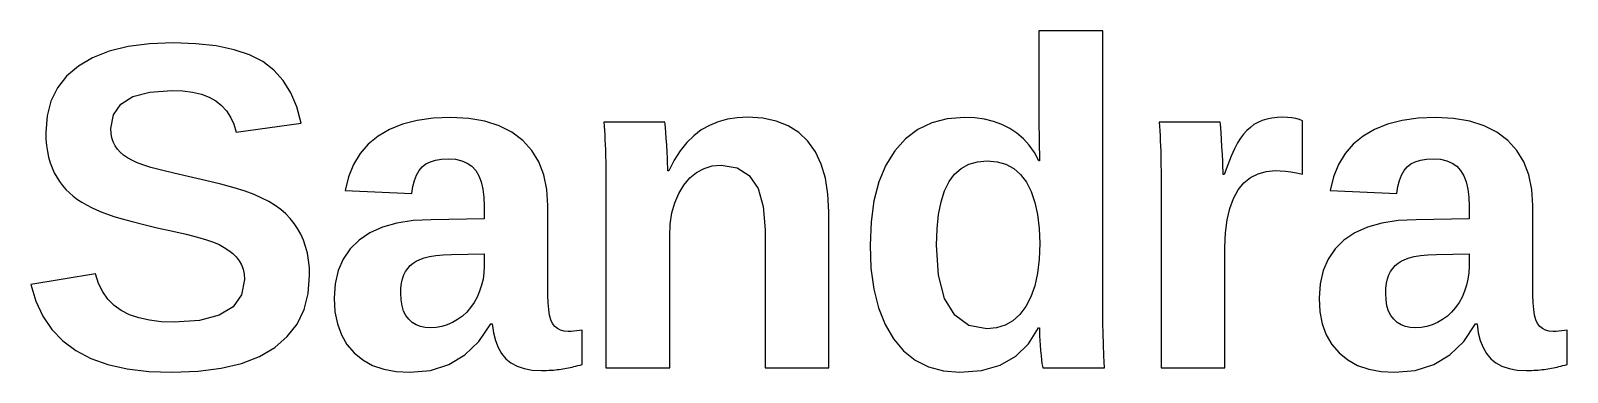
# Model space of a CAD drawing. Header units: metres. Extents: x 18 to 589, y 31 to 387.
# Drawn here: x 247.93 to 284.61, y 233.57 to 241.73 of the extents above; entities that cross this region are included whole.
import ezdxf

# ---------------------------------------------------------------- set-up
doc = ezdxf.new("R2010")
doc.units = ezdxf.units.M

msp = doc.modelspace()

# ---------------------------------------------------------------- linework, layer by layer
for p, q in [((273.518, 241.729), (271.994, 241.729)), ((271.994, 241.729), (271.994, 239.586)), ((273.518, 234.958), (273.518, 241.729)), ((250.763, 241.414), (250.253, 241.348)), ((251.329, 241.436), (250.763, 241.414)), ((251.869, 241.418), (251.329, 241.436)), ((252.353, 241.365), (251.869, 241.418)), ((252.78, 241.276), (252.353, 241.365)), ((249.404, 241.083), (249.064, 240.885)), ((249.8, 241.238), (249.404, 241.083)), ((250.253, 241.348), (249.8, 241.238)), ((253.15, 241.151), (252.78, 241.276)), ((253.464, 240.991), (253.15, 241.151)), ((248.784, 240.645), (248.566, 240.367)), ((249.064, 240.885), (248.784, 240.645)), ((253.729, 240.79), (253.464, 240.991)), ((253.953, 240.542), (253.729, 240.79)), ((248.566, 240.367), (248.41, 240.05)), ((250.366, 240.156), (250.773, 240.265)), ((250.773, 240.265), (251.296, 240.302)), ((251.296, 240.302), (251.557, 240.292)), ((251.557, 240.292), (251.792, 240.262)), ((251.792, 240.262), (252.002, 240.212)), ((254.137, 240.248), (253.953, 240.542)), ((248.41, 240.05), (248.317, 239.693)), ((249.901, 239.719), (250.075, 239.974)), ((250.075, 239.974), (250.366, 240.156)), ((252.002, 240.212), (252.187, 240.142)), ((252.187, 240.142), (252.346, 240.052)), ((252.346, 240.052), (252.483, 239.943)), ((252.483, 239.943), (252.6, 239.814)), ((254.28, 239.908), (254.137, 240.248)), ((254.383, 239.521), (254.28, 239.908)), ((248.317, 239.693), (248.286, 239.298)), ((249.842, 239.391), (249.901, 239.719)), ((252.6, 239.814), (252.697, 239.665)), ((252.697, 239.665), (252.774, 239.497)), ((257.152, 239.586), (256.804, 239.497)), ((257.537, 239.639), (257.152, 239.586)), ((257.959, 239.656), (257.537, 239.639)), ((258.383, 239.634), (257.959, 239.656)), ((258.767, 239.569), (258.383, 239.634)), ((259.11, 239.459), (258.767, 239.569)), ((263.066, 239.548), (261.612, 239.548)), ((261.612, 239.548), (261.618, 239.45)), ((263.073, 239.493), (263.066, 239.548)), ((264.335, 239.552), (264.127, 239.467)), ((264.558, 239.613), (264.335, 239.552)), ((264.795, 239.65), (264.558, 239.613)), ((265.046, 239.662), (264.795, 239.65)), ((265.402, 239.639), (265.046, 239.662)), ((265.723, 239.57), (265.402, 239.639)), ((266.009, 239.455), (265.723, 239.57)), ((269.435, 239.529), (269.101, 239.37)), ((269.808, 239.625), (269.435, 239.529)), ((270.22, 239.656), (269.808, 239.625)), ((270.463, 239.646), (270.22, 239.656)), ((270.692, 239.615), (270.463, 239.646)), ((270.907, 239.563), (270.692, 239.615)), ((271.109, 239.49), (270.907, 239.563)), ((271.994, 239.586), (272.005, 238.62)), ((276.322, 239.548), (274.868, 239.548)), ((274.868, 239.548), (274.874, 239.445)), ((276.329, 239.493), (276.322, 239.548)), ((277.222, 239.54), (277.129, 239.486)), ((277.322, 239.584), (277.222, 239.54)), ((277.432, 239.618), (277.322, 239.584)), ((277.552, 239.642), (277.432, 239.618)), ((277.681, 239.657), (277.552, 239.642)), ((277.819, 239.662), (277.681, 239.657)), ((277.932, 239.658), (277.819, 239.662)), ((278.035, 239.649), (277.932, 239.658)), ((278.13, 239.632), (278.035, 239.649)), ((278.215, 239.61), (278.13, 239.632)), ((278.291, 239.58), (278.215, 239.61)), ((278.291, 238.306), (278.291, 239.58)), ((280.665, 239.586), (280.317, 239.497)), ((281.05, 239.639), (280.665, 239.586)), ((281.472, 239.656), (281.05, 239.639)), ((281.896, 239.634), (281.472, 239.656)), ((282.28, 239.569), (281.896, 239.634)), ((282.623, 239.459), (282.28, 239.569)), ((248.286, 239.298), (248.29, 239.139)), ((249.849, 239.276), (249.842, 239.391)), ((249.867, 239.169), (249.849, 239.276)), ((249.898, 239.072), (249.867, 239.169)), ((252.774, 239.497), (252.832, 239.309)), ((252.832, 239.309), (254.383, 239.521)), ((256.22, 239.214), (255.985, 239.021)), ((256.493, 239.373), (256.22, 239.214)), ((256.804, 239.497), (256.493, 239.373)), ((259.412, 239.306), (259.11, 239.459)), ((259.673, 239.108), (259.412, 239.306)), ((261.618, 239.45), (261.624, 239.347)), ((261.624, 239.347), (261.63, 239.239)), ((261.63, 239.239), (261.636, 239.126)), ((263.08, 239.41), (263.073, 239.493)), ((263.089, 239.3), (263.08, 239.41)), ((263.099, 239.162), (263.089, 239.3)), ((263.109, 238.997), (263.099, 239.162)), ((263.753, 239.222), (263.586, 239.056)), ((263.934, 239.358), (263.753, 239.222)), ((264.127, 239.467), (263.934, 239.358)), ((266.261, 239.294), (266.009, 239.455)), ((266.478, 239.087), (266.261, 239.294)), ((269.101, 239.37), (268.807, 239.148)), ((271.297, 239.396), (271.109, 239.49)), ((271.47, 239.282), (271.297, 239.396)), ((271.626, 239.147), (271.47, 239.282)), ((274.874, 239.445), (274.88, 239.336)), ((274.88, 239.336), (274.886, 239.222)), ((274.886, 239.222), (274.892, 239.102)), ((276.336, 239.406), (276.329, 239.493)), ((276.345, 239.287), (276.336, 239.406)), ((276.355, 239.136), (276.345, 239.287)), ((276.81, 239.165), (276.739, 239.05)), ((276.882, 239.261), (276.81, 239.165)), ((276.959, 239.346), (276.882, 239.261)), ((277.042, 239.421), (276.959, 239.346)), ((277.129, 239.486), (277.042, 239.421)), ((279.733, 239.214), (279.498, 239.021)), ((280.007, 239.373), (279.733, 239.214)), ((280.317, 239.497), (280.007, 239.373)), ((282.925, 239.306), (282.623, 239.459)), ((283.186, 239.108), (282.925, 239.306)), ((248.29, 239.139), (248.302, 238.988)), ((248.302, 238.988), (248.324, 238.843)), ((248.324, 238.843), (248.353, 238.706)), ((249.941, 238.983), (249.898, 239.072)), ((249.997, 238.902), (249.941, 238.983)), ((250.065, 238.829), (249.997, 238.902)), ((250.145, 238.759), (250.065, 238.829)), ((255.789, 238.794), (255.632, 238.534)), ((255.985, 239.021), (255.789, 238.794)), ((259.89, 238.871), (259.673, 239.108)), ((260.058, 238.596), (259.89, 238.871)), ((261.636, 239.126), (261.641, 239.008)), ((261.641, 239.008), (261.646, 238.881)), ((261.646, 238.881), (261.65, 238.74)), ((263.119, 238.829), (263.109, 238.997)), ((263.126, 238.684), (263.119, 238.829)), ((263.43, 238.861), (263.288, 238.636)), ((263.586, 239.056), (263.43, 238.861)), ((266.658, 238.835), (266.478, 239.087)), ((266.797, 238.542), (266.658, 238.835)), ((268.552, 238.862), (268.34, 238.517)), ((268.807, 239.148), (268.552, 238.862)), ((271.765, 238.992), (271.626, 239.147)), ((271.888, 238.816), (271.765, 238.992)), ((271.994, 238.62), (271.888, 238.816)), ((274.892, 239.102), (274.898, 238.976)), ((274.898, 238.976), (274.902, 238.84)), ((274.902, 238.84), (274.906, 238.692)), ((276.365, 238.954), (276.355, 239.136)), ((276.375, 238.769), (276.365, 238.954)), ((276.663, 238.905), (276.584, 238.731)), ((276.739, 239.05), (276.663, 238.905)), ((279.302, 238.794), (279.145, 238.534)), ((279.498, 239.021), (279.302, 238.794)), ((283.403, 238.871), (283.186, 239.108)), ((283.572, 238.596), (283.403, 238.871)), ((248.353, 238.706), (248.391, 238.577)), ((248.391, 238.577), (248.437, 238.454)), ((248.437, 238.454), (248.489, 238.338)), ((250.236, 238.695), (250.145, 238.759)), ((250.34, 238.635), (250.236, 238.695)), ((250.455, 238.579), (250.34, 238.635)), ((250.602, 238.524), (250.455, 238.579)), ((250.798, 238.462), (250.602, 238.524)), ((251.045, 238.396), (250.798, 238.462)), ((255.632, 238.534), (255.514, 238.241)), ((257.199, 238.389), (257.272, 238.476)), ((257.272, 238.476), (257.361, 238.546)), ((257.361, 238.546), (257.467, 238.6)), ((257.467, 238.6), (257.591, 238.638)), ((257.591, 238.638), (257.733, 238.661)), ((257.733, 238.661), (257.894, 238.669)), ((257.894, 238.669), (258.066, 238.658)), ((258.066, 238.658), (258.217, 238.624)), ((258.217, 238.624), (258.349, 238.568)), ((258.349, 238.568), (258.459, 238.49)), ((258.459, 238.49), (258.55, 238.39)), ((260.179, 238.285), (260.058, 238.596)), ((261.65, 238.74), (261.653, 238.585)), ((261.653, 238.585), (261.655, 238.417)), ((263.132, 238.561), (263.126, 238.684)), ((263.135, 238.46), (263.132, 238.561)), ((263.136, 238.381), (263.135, 238.46)), ((263.288, 238.636), (263.158, 238.381)), ((263.824, 238.346), (264.003, 238.441)), ((264.003, 238.441), (264.198, 238.498)), ((264.198, 238.498), (264.411, 238.517)), ((264.411, 238.517), (264.788, 238.455)), ((264.788, 238.455), (265.081, 238.27)), ((266.897, 238.205), (266.797, 238.542)), ((268.34, 238.517), (268.175, 238.119)), ((269.983, 238.302), (270.14, 238.441)), ((270.14, 238.441), (270.322, 238.541)), ((270.322, 238.541), (270.53, 238.6)), ((270.53, 238.6), (270.762, 238.62)), ((270.762, 238.62), (270.998, 238.6)), ((270.998, 238.6), (271.209, 238.538)), ((271.209, 238.538), (271.396, 238.436)), ((271.396, 238.436), (271.559, 238.292)), ((272.005, 238.62), (271.994, 238.62)), ((274.906, 238.692), (274.909, 238.531)), ((274.909, 238.531), (274.911, 238.357)), ((276.382, 238.61), (276.375, 238.769)), ((276.388, 238.478), (276.382, 238.61)), ((276.391, 238.373), (276.388, 238.478)), ((276.501, 238.527), (276.414, 238.295)), ((276.584, 238.731), (276.501, 238.527)), ((279.145, 238.534), (279.028, 238.241)), ((280.712, 238.389), (280.786, 238.476)), ((280.786, 238.476), (280.874, 238.546)), ((280.874, 238.546), (280.98, 238.6)), ((280.98, 238.6), (281.104, 238.638)), ((281.104, 238.638), (281.247, 238.661)), ((281.247, 238.661), (281.407, 238.669)), ((281.407, 238.669), (281.579, 238.658)), ((281.579, 238.658), (281.731, 238.624)), ((281.731, 238.624), (281.862, 238.568)), ((281.862, 238.568), (281.973, 238.49)), ((281.973, 238.49), (282.063, 238.39)), ((283.692, 238.285), (283.572, 238.596)), ((248.489, 238.338), (248.548, 238.229)), ((248.548, 238.229), (248.614, 238.125)), ((248.614, 238.125), (248.687, 238.029)), ((251.341, 238.323), (251.045, 238.396)), ((251.687, 238.246), (251.341, 238.323)), ((252.102, 238.154), (251.687, 238.246)), ((252.468, 238.065), (252.102, 238.154)), ((252.783, 237.979), (252.468, 238.065)), ((255.514, 238.241), (255.436, 237.915)), ((257.051, 238.007), (257.088, 238.154)), ((257.088, 238.154), (257.138, 238.282)), ((257.138, 238.282), (257.199, 238.389)), ((258.55, 238.39), (258.622, 238.266)), ((258.622, 238.266), (258.678, 238.119)), ((258.678, 238.119), (258.719, 237.948)), ((260.251, 237.937), (260.179, 238.285)), ((261.655, 238.417), (261.655, 238.235)), ((261.655, 238.235), (261.655, 233.678)), ((263.158, 238.381), (263.136, 238.381)), ((263.519, 238.042), (263.663, 238.213)), ((263.663, 238.213), (263.824, 238.346)), ((265.081, 238.27), (265.29, 237.96)), ((266.957, 237.826), (266.897, 238.205)), ((268.175, 238.119), (268.057, 237.669)), ((269.744, 237.904), (269.851, 238.124)), ((269.851, 238.124), (269.983, 238.302)), ((271.559, 238.292), (271.698, 238.108)), ((271.698, 238.108), (271.812, 237.885)), ((274.911, 238.357), (274.911, 238.17)), ((274.911, 238.17), (274.911, 233.678)), ((276.392, 238.295), (276.391, 238.373)), ((276.414, 238.295), (276.392, 238.295)), ((276.753, 237.926), (276.89, 238.092)), ((276.89, 238.092), (277.047, 238.221)), ((277.047, 238.221), (277.225, 238.313)), ((277.225, 238.313), (277.422, 238.368)), ((277.422, 238.368), (277.64, 238.387)), ((277.64, 238.387), (277.756, 238.384)), ((277.756, 238.384), (277.88, 238.374)), ((277.88, 238.374), (278.01, 238.358)), ((278.01, 238.358), (278.147, 238.335)), ((278.147, 238.335), (278.291, 238.306)), ((279.028, 238.241), (278.949, 237.915)), ((280.564, 238.007), (280.602, 238.154)), ((280.602, 238.154), (280.651, 238.282)), ((280.651, 238.282), (280.712, 238.389)), ((282.063, 238.39), (282.136, 238.266)), ((282.136, 238.266), (282.192, 238.119)), ((282.192, 238.119), (282.232, 237.948)), ((283.764, 237.937), (283.692, 238.285)), ((248.687, 238.029), (248.766, 237.938)), ((248.766, 237.938), (248.852, 237.853)), ((248.852, 237.853), (248.944, 237.773)), ((248.944, 237.773), (249.043, 237.699)), ((249.043, 237.699), (249.148, 237.63)), ((253.048, 237.895), (252.783, 237.979)), ((253.263, 237.815), (253.048, 237.895)), ((253.445, 237.733), (253.263, 237.815)), ((253.611, 237.646), (253.445, 237.733)), ((255.436, 237.915), (257.026, 237.839)), ((257.026, 237.839), (257.051, 238.007)), ((258.719, 237.948), (258.743, 237.753)), ((258.743, 237.753), (258.751, 237.535)), ((260.275, 237.551), (260.251, 237.937)), ((263.302, 237.62), (263.397, 237.842)), ((263.397, 237.842), (263.519, 238.042)), ((265.29, 237.96), (265.416, 237.528)), ((266.977, 237.405), (266.957, 237.826)), ((269.66, 237.643), (269.744, 237.904)), ((271.812, 237.885), (271.901, 237.628)), ((276.55, 237.486), (276.639, 237.723)), ((276.639, 237.723), (276.753, 237.926)), ((278.949, 237.915), (280.539, 237.839)), ((280.539, 237.839), (280.564, 238.007)), ((282.232, 237.948), (282.256, 237.753)), ((282.256, 237.753), (282.264, 237.535)), ((283.788, 237.551), (283.764, 237.937)), ((249.148, 237.63), (249.259, 237.566)), ((249.259, 237.566), (249.375, 237.505)), ((249.375, 237.505), (249.497, 237.447)), ((249.497, 237.447), (249.624, 237.393)), ((249.624, 237.393), (249.756, 237.343)), ((249.756, 237.343), (249.911, 237.291)), ((253.761, 237.553), (253.611, 237.646)), ((253.896, 237.456), (253.761, 237.553)), ((254.014, 237.353), (253.896, 237.456)), ((254.12, 237.244), (254.014, 237.353)), ((258.751, 237.535), (258.751, 237.237)), ((260.275, 235.414), (260.275, 237.551)), ((263.193, 237.111), (263.234, 237.376)), ((263.234, 237.376), (263.302, 237.62)), ((265.416, 237.528), (265.458, 236.971)), ((266.977, 233.678), (266.977, 237.405)), ((268.057, 237.669), (267.987, 237.165)), ((269.564, 236.995), (269.6, 237.34)), ((269.6, 237.34), (269.66, 237.643)), ((271.901, 237.628), (271.965, 237.335)), ((271.965, 237.335), (272.003, 237.008)), ((276.486, 237.212), (276.55, 237.486)), ((282.264, 237.535), (282.264, 237.237)), ((283.788, 235.414), (283.788, 237.551)), ((249.911, 237.291), (250.108, 237.232)), ((250.108, 237.232), (250.347, 237.168)), ((250.347, 237.168), (250.627, 237.097)), ((250.627, 237.097), (250.949, 237.02)), ((250.949, 237.02), (251.321, 236.942)), ((254.215, 237.126), (254.12, 237.244)), ((254.299, 237.001), (254.215, 237.126)), ((254.374, 236.866), (254.299, 237.001)), ((256.325, 237.034), (256.023, 236.899)), ((256.669, 237.132), (256.325, 237.034)), ((257.057, 237.192), (256.669, 237.132)), ((257.487, 237.215), (257.057, 237.192)), ((258.751, 237.237), (257.487, 237.215)), ((263.18, 236.824), (263.193, 237.111)), ((265.458, 236.971), (265.458, 233.678)), ((267.987, 237.165), (267.963, 236.608)), ((269.553, 236.608), (269.564, 236.995)), ((272.003, 237.008), (272.016, 236.645)), ((276.448, 236.903), (276.486, 237.212)), ((279.838, 237.034), (279.537, 236.899)), ((280.183, 237.132), (279.838, 237.034)), ((280.57, 237.192), (280.183, 237.132)), ((281, 237.215), (280.57, 237.192)), ((282.264, 237.237), (281, 237.215)), ((251.321, 236.942), (251.641, 236.869)), ((251.641, 236.869), (251.909, 236.8)), ((251.909, 236.8), (252.126, 236.737)), ((252.126, 236.737), (252.292, 236.678)), ((252.292, 236.678), (252.426, 236.619)), ((252.426, 236.619), (252.547, 236.554)), ((254.437, 236.724), (254.374, 236.866)), ((254.49, 236.573), (254.437, 236.724)), ((255.764, 236.727), (255.55, 236.518)), ((256.023, 236.899), (255.764, 236.727)), ((263.18, 233.678), (263.18, 236.824)), ((267.963, 236.608), (267.985, 236.058)), ((269.6, 235.889), (269.553, 236.608)), ((272.016, 236.645), (272.002, 236.273)), ((276.436, 236.559), (276.448, 236.903)), ((279.278, 236.727), (279.064, 236.518)), ((279.537, 236.899), (279.278, 236.727)), ((252.547, 236.554), (252.655, 236.483)), ((252.655, 236.483), (252.751, 236.407)), ((252.751, 236.407), (252.834, 236.325)), ((252.834, 236.325), (252.904, 236.236)), ((252.904, 236.236), (252.958, 236.138)), ((254.531, 236.413), (254.49, 236.573)), ((254.56, 236.245), (254.531, 236.413)), ((254.578, 236.067), (254.56, 236.245)), ((255.384, 236.275), (255.265, 235.998)), ((255.55, 236.518), (255.384, 236.275)), ((257.054, 236.176), (257.131, 236.226)), ((257.131, 236.226), (257.215, 236.268)), ((257.215, 236.268), (257.317, 236.303)), ((257.317, 236.303), (257.443, 236.333)), ((257.443, 236.333), (257.594, 236.356)), ((257.594, 236.356), (257.769, 236.373)), ((257.769, 236.373), (257.969, 236.385)), ((257.969, 236.385), (258.751, 236.396)), ((258.751, 236.396), (258.751, 236.098)), ((272.002, 236.273), (271.963, 235.936)), ((276.436, 233.678), (276.436, 236.559)), ((278.897, 236.275), (278.779, 235.998)), ((279.064, 236.518), (278.897, 236.275)), ((280.568, 236.176), (280.644, 236.226)), ((280.644, 236.226), (280.729, 236.268)), ((280.729, 236.268), (280.83, 236.303)), ((280.83, 236.303), (280.956, 236.333)), ((280.956, 236.333), (281.107, 236.356)), ((281.107, 236.356), (281.283, 236.373)), ((281.283, 236.373), (281.483, 236.385)), ((281.483, 236.385), (282.264, 236.396)), ((282.264, 236.396), (282.264, 236.098)), ((249.474, 235.924), (247.927, 235.669)), ((249.548, 235.694), (249.474, 235.924)), ((252.958, 236.138), (252.996, 236.03)), ((252.996, 236.03), (253.019, 235.914)), ((253.019, 235.914), (253.027, 235.788)), ((254.551, 235.453), (254.584, 235.881)), ((254.584, 235.881), (254.578, 236.067)), ((255.265, 235.998), (255.194, 235.685)), ((256.802, 235.801), (256.834, 235.895)), ((256.834, 235.895), (256.876, 235.978)), ((256.876, 235.978), (256.927, 236.052)), ((256.927, 236.052), (256.987, 236.118)), ((256.987, 236.118), (257.054, 236.176)), ((258.744, 235.945), (258.724, 235.796)), ((258.751, 236.098), (258.744, 235.945)), ((267.985, 236.058), (268.052, 235.559)), ((269.744, 235.33), (269.6, 235.889)), ((271.963, 235.936), (271.896, 235.635)), ((278.779, 235.998), (278.707, 235.685)), ((280.315, 235.801), (280.348, 235.895)), ((280.348, 235.895), (280.39, 235.978)), ((280.39, 235.978), (280.441, 236.052)), ((280.441, 236.052), (280.5, 236.118)), ((280.5, 236.118), (280.568, 236.176)), ((282.257, 235.945), (282.237, 235.796)), ((282.264, 236.098), (282.257, 235.945)), ((247.927, 235.669), (248.047, 235.267)), ((249.647, 235.491), (249.548, 235.694)), ((253.027, 235.788), (252.96, 235.421)), ((255.194, 235.685), (255.17, 235.338)), ((256.76, 235.457), (256.764, 235.582)), ((256.764, 235.582), (256.778, 235.697)), ((256.778, 235.697), (256.802, 235.801)), ((258.643, 235.507), (258.583, 235.368)), ((258.69, 235.65), (258.643, 235.507)), ((258.724, 235.796), (258.69, 235.65)), ((268.052, 235.559), (268.164, 235.112)), ((271.896, 235.635), (271.804, 235.369)), ((278.707, 235.685), (278.684, 235.338)), ((280.273, 235.457), (280.278, 235.582)), ((280.278, 235.582), (280.292, 235.697)), ((280.292, 235.697), (280.315, 235.801)), ((282.156, 235.507), (282.096, 235.368)), ((282.204, 235.65), (282.156, 235.507)), ((282.237, 235.796), (282.204, 235.65)), ((248.047, 235.267), (248.214, 234.909)), ((249.77, 235.315), (249.647, 235.491)), ((249.916, 235.165), (249.77, 235.315)), ((250.087, 235.042), (249.916, 235.165)), ((252.759, 235.136), (252.423, 234.932)), ((252.96, 235.421), (252.759, 235.136)), ((254.451, 235.067), (254.551, 235.453)), ((255.17, 235.338), (255.189, 235.017)), ((256.767, 235.299), (256.76, 235.457)), ((256.791, 235.158), (256.767, 235.299)), ((256.829, 235.033), (256.791, 235.158)), ((258.51, 235.236), (258.428, 235.116)), ((258.583, 235.368), (258.51, 235.236)), ((260.28, 235.229), (260.275, 235.414)), ((260.293, 235.068), (260.28, 235.229)), ((269.984, 234.931), (269.744, 235.33)), ((271.685, 235.14), (271.541, 234.95)), ((271.804, 235.369), (271.685, 235.14)), ((278.684, 235.338), (278.703, 235.017)), ((280.281, 235.299), (280.273, 235.457)), ((280.304, 235.158), (280.281, 235.299)), ((280.342, 235.033), (280.304, 235.158)), ((282.024, 235.236), (281.941, 235.116)), ((282.096, 235.368), (282.024, 235.236)), ((283.793, 235.229), (283.788, 235.414)), ((283.806, 235.068), (283.793, 235.229)), ((248.214, 234.909), (248.429, 234.593)), ((250.283, 234.944), (250.087, 235.042)), ((250.508, 234.867), (250.283, 234.944)), ((250.76, 234.812), (250.508, 234.867)), ((251.041, 234.779), (250.76, 234.812)), ((251.351, 234.768), (251.041, 234.779)), ((251.954, 234.809), (251.351, 234.768)), ((252.423, 234.932), (251.954, 234.809)), ((254.284, 234.723), (254.451, 235.067)), ((255.189, 235.017), (255.247, 234.726)), ((256.883, 234.926), (256.829, 235.033)), ((256.952, 234.836), (256.883, 234.926)), ((257.034, 234.763), (256.952, 234.836)), ((257.127, 234.706), (257.034, 234.763)), ((258.119, 234.828), (257.998, 234.758)), ((258.232, 234.912), (258.119, 234.828)), ((258.335, 235.008), (258.232, 234.912)), ((258.428, 235.116), (258.335, 235.008)), ((260.315, 234.932), (260.293, 235.068)), ((260.346, 234.82), (260.315, 234.932)), ((260.386, 234.733), (260.346, 234.82)), ((268.164, 235.112), (268.321, 234.715)), ((270.32, 234.691), (269.984, 234.931)), ((271.376, 234.801), (271.19, 234.696)), ((271.541, 234.95), (271.376, 234.801)), ((273.52, 234.734), (273.518, 234.958)), ((278.703, 235.017), (278.76, 234.726)), ((280.396, 234.926), (280.342, 235.033)), ((280.466, 234.836), (280.396, 234.926)), ((280.548, 234.763), (280.466, 234.836)), ((280.64, 234.706), (280.548, 234.763)), ((281.632, 234.828), (281.511, 234.758)), ((281.745, 234.912), (281.632, 234.828)), ((281.848, 235.008), (281.745, 234.912)), ((281.941, 235.116), (281.848, 235.008)), ((283.828, 234.932), (283.806, 235.068)), ((283.86, 234.82), (283.828, 234.932)), ((283.9, 234.733), (283.86, 234.82)), ((248.429, 234.593), (248.691, 234.32)), ((253.751, 234.164), (254.051, 234.422)), ((254.051, 234.422), (254.284, 234.723)), ((255.247, 234.726), (255.342, 234.465)), ((255.342, 234.465), (255.476, 234.234)), ((257.229, 234.665), (257.127, 234.706)), ((257.342, 234.641), (257.229, 234.665)), ((257.465, 234.633), (257.342, 234.641)), ((257.606, 234.641), (257.465, 234.633)), ((257.741, 234.664), (257.606, 234.641)), ((257.872, 234.703), (257.741, 234.664)), ((257.998, 234.758), (257.872, 234.703)), ((258.626, 234.309), (258.908, 234.725)), ((258.908, 234.725), (258.941, 234.725)), ((258.941, 234.725), (258.971, 234.516)), ((258.971, 234.516), (259.019, 234.329)), ((260.437, 234.666), (260.386, 234.733)), ((260.499, 234.613), (260.437, 234.666)), ((260.574, 234.576), (260.499, 234.613)), ((260.66, 234.553), (260.574, 234.576)), ((260.758, 234.546), (260.66, 234.553)), ((260.827, 234.547), (260.758, 234.546)), ((260.895, 234.551), (260.827, 234.547)), ((260.962, 234.558), (260.895, 234.551)), ((261.029, 234.567), (260.962, 234.558)), ((261.094, 234.579), (261.029, 234.567)), ((261.094, 233.754), (261.094, 234.579)), ((268.321, 234.715), (268.522, 234.37)), ((270.751, 234.611), (270.32, 234.691)), ((270.982, 234.632), (270.751, 234.611)), ((271.19, 234.696), (270.982, 234.632)), ((271.75, 234.25), (271.983, 234.633)), ((271.983, 234.633), (272.005, 234.633)), ((272.005, 234.633), (272.006, 234.542)), ((272.006, 234.542), (272.009, 234.441)), ((272.009, 234.441), (272.015, 234.332)), ((273.525, 234.493), (273.52, 234.734)), ((273.534, 234.237), (273.525, 234.493)), ((278.76, 234.726), (278.855, 234.465)), ((278.855, 234.465), (278.989, 234.234)), ((280.743, 234.665), (280.64, 234.706)), ((280.855, 234.641), (280.743, 234.665)), ((280.978, 234.633), (280.855, 234.641)), ((281.119, 234.641), (280.978, 234.633)), ((281.255, 234.664), (281.119, 234.641)), ((281.386, 234.703), (281.255, 234.664)), ((281.511, 234.758), (281.386, 234.703)), ((282.139, 234.309), (282.421, 234.725)), ((282.421, 234.725), (282.454, 234.725)), ((282.454, 234.725), (282.484, 234.516)), ((282.484, 234.516), (282.532, 234.329)), ((283.95, 234.666), (283.9, 234.733)), ((284.013, 234.613), (283.95, 234.666)), ((284.087, 234.576), (284.013, 234.613)), ((284.173, 234.553), (284.087, 234.576)), ((284.271, 234.546), (284.173, 234.553)), ((284.34, 234.547), (284.271, 234.546)), ((284.408, 234.551), (284.34, 234.547)), ((284.476, 234.558), (284.408, 234.551)), ((284.542, 234.567), (284.476, 234.558)), ((284.608, 234.579), (284.542, 234.567)), ((284.608, 233.754), (284.608, 234.579)), ((248.691, 234.32), (249.002, 234.09)), ((249.002, 234.09), (249.361, 233.903)), ((253.387, 233.95), (253.751, 234.164)), ((255.476, 234.234), (255.648, 234.033)), ((255.648, 234.033), (255.854, 233.866)), ((258.292, 233.985), (258.626, 234.309)), ((259.019, 234.329), (259.085, 234.163)), ((259.085, 234.163), (259.168, 234.018)), ((268.522, 234.37), (268.764, 234.082)), ((268.764, 234.082), (269.043, 233.858)), ((271.446, 233.952), (271.75, 234.25)), ((272.015, 234.332), (272.024, 234.214)), ((272.024, 234.214), (272.035, 234.088)), ((272.035, 234.088), (272.046, 233.966)), ((273.546, 233.965), (273.534, 234.237)), ((278.989, 234.234), (279.161, 234.033)), ((279.161, 234.033), (279.367, 233.866)), ((281.805, 233.985), (282.139, 234.309)), ((282.532, 234.329), (282.598, 234.163)), ((282.598, 234.163), (282.681, 234.018)), ((249.361, 233.903), (249.771, 233.757)), ((249.771, 233.757), (250.233, 233.653)), ((251.921, 233.593), (252.472, 233.665)), ((252.472, 233.665), (252.96, 233.783)), ((252.96, 233.783), (253.387, 233.95)), ((255.854, 233.866), (256.089, 233.736)), ((256.089, 233.736), (256.355, 233.644)), ((257.467, 233.616), (257.905, 233.754)), ((257.905, 233.754), (258.292, 233.985)), ((259.168, 234.018), (259.269, 233.895)), ((259.269, 233.895), (259.39, 233.793)), ((259.39, 233.793), (259.536, 233.714)), ((259.536, 233.714), (259.706, 233.658)), ((259.706, 233.658), (259.9, 233.624)), ((260.633, 233.651), (260.677, 233.658)), ((260.677, 233.658), (260.72, 233.666)), ((260.72, 233.666), (260.763, 233.674)), ((260.763, 233.674), (260.807, 233.684)), ((260.807, 233.684), (260.85, 233.694)), ((260.85, 233.694), (260.895, 233.705)), ((260.895, 233.705), (260.941, 233.717)), ((260.941, 233.717), (260.99, 233.729)), ((260.99, 233.729), (261.041, 233.741)), ((261.041, 233.741), (261.094, 233.754)), ((261.655, 233.678), (263.18, 233.678)), ((265.458, 233.678), (266.977, 233.678)), ((269.043, 233.858), (269.36, 233.698)), ((269.36, 233.698), (269.714, 233.602)), ((270.624, 233.612), (271.07, 233.74)), ((271.07, 233.74), (271.446, 233.952)), ((272.046, 233.966), (272.057, 233.865)), ((272.057, 233.865), (272.067, 233.783)), ((272.067, 233.783), (272.077, 233.72)), ((272.077, 233.72), (272.086, 233.678)), ((272.086, 233.678), (273.562, 233.678)), ((273.562, 233.678), (273.546, 233.965)), ((274.911, 233.678), (276.436, 233.678)), ((279.367, 233.866), (279.603, 233.736)), ((279.603, 233.736), (279.869, 233.644)), ((280.98, 233.616), (281.419, 233.754)), ((281.419, 233.754), (281.805, 233.985)), ((282.681, 234.018), (282.782, 233.895)), ((282.782, 233.895), (282.904, 233.793)), ((282.904, 233.793), (283.049, 233.714)), ((283.049, 233.714), (283.219, 233.658)), ((283.219, 233.658), (283.413, 233.624)), ((284.147, 233.651), (284.19, 233.658)), ((284.19, 233.658), (284.233, 233.666)), ((284.233, 233.666), (284.277, 233.674)), ((284.277, 233.674), (284.32, 233.684)), ((284.32, 233.684), (284.363, 233.694)), ((284.363, 233.694), (284.408, 233.705)), ((284.408, 233.705), (284.455, 233.717)), ((284.455, 233.717), (284.503, 233.729)), ((284.503, 233.729), (284.554, 233.741)), ((284.554, 233.741), (284.608, 233.754)), ((250.233, 233.653), (250.745, 233.59)), ((250.745, 233.59), (251.307, 233.57)), ((251.307, 233.57), (251.921, 233.593)), ((256.355, 233.644), (256.651, 233.588)), ((256.651, 233.588), (256.977, 233.57)), ((256.977, 233.57), (257.467, 233.616)), ((259.9, 233.624), (260.118, 233.613)), ((260.118, 233.613), (260.181, 233.613)), ((260.181, 233.613), (260.241, 233.615)), ((260.241, 233.615), (260.298, 233.617)), ((260.298, 233.617), (260.352, 233.62)), ((260.352, 233.62), (260.403, 233.624)), ((260.403, 233.624), (260.451, 233.628)), ((260.451, 233.628), (260.498, 233.633)), ((260.498, 233.633), (260.544, 233.639)), ((260.544, 233.639), (260.589, 233.645)), ((260.589, 233.645), (260.633, 233.651)), ((269.714, 233.602), (270.106, 233.57)), ((270.106, 233.57), (270.624, 233.612)), ((279.869, 233.644), (280.164, 233.588)), ((280.164, 233.588), (280.49, 233.57)), ((280.49, 233.57), (280.98, 233.616)), ((283.413, 233.624), (283.631, 233.613)), ((283.631, 233.613), (283.695, 233.613)), ((283.695, 233.613), (283.755, 233.615)), ((283.755, 233.615), (283.812, 233.617)), ((283.812, 233.617), (283.866, 233.62)), ((283.866, 233.62), (283.916, 233.624)), ((283.916, 233.624), (283.964, 233.628)), ((283.964, 233.628), (284.011, 233.633)), ((284.011, 233.633), (284.058, 233.639)), ((284.058, 233.639), (284.103, 233.645)), ((284.103, 233.645), (284.147, 233.651))]:
    msp.add_line(p, q)

doc.saveas('drawing.dxf')
